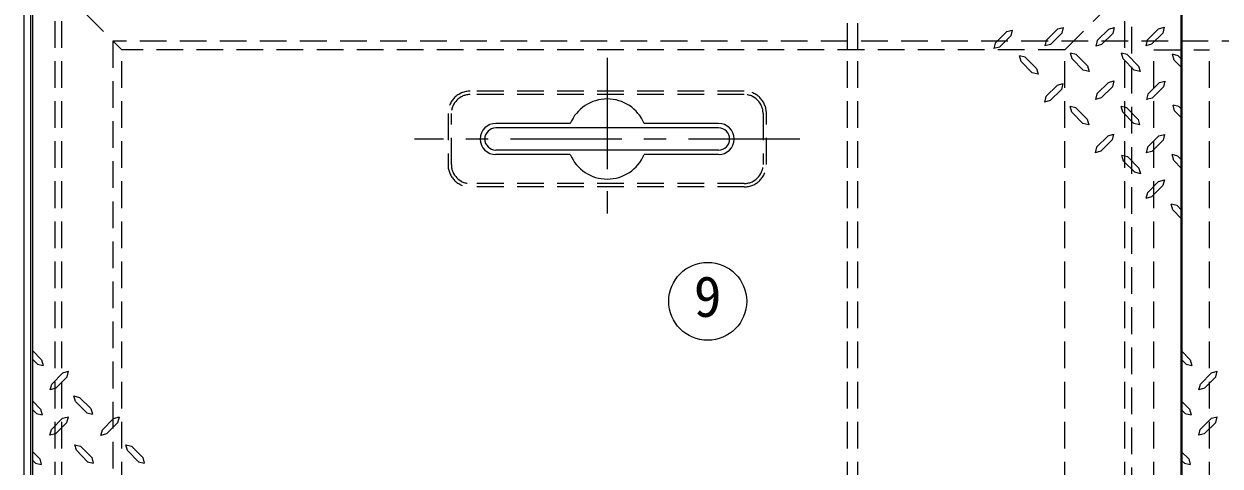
# Model space of a CAD drawing. Units: millimetres at full size, sheet at 1:10; details may follow other scales. Extents: x -2093 to 1957, y -1409 to 1401.
# Drawn here: x -1553 to -1015, y 904 to 1103 of the extents above; entities that cross this region are included whole.
import ezdxf
from ezdxf.enums import TextEntityAlignment as Align

# ---------------------------------------------------------------- set-up
doc = ezdxf.new("R2010")
doc.units = ezdxf.units.MM
doc.header["$LTSCALE"] = 10
doc.linetypes.add('CHAIN1', pattern=[8, 5, -1, 1, -1])
doc.linetypes.add('DASHED1', pattern=[1.8, 1.2, -0.6])
doc.layers.add('0-0_ﾚｲﾔ1', color=4, linetype='Continuous', lineweight=9)
doc.styles.add('ＭＳ ゴシック', font='')
doc.styles.get('ＭＳ ゴシック').set_extended_font_data('MS Gothic')

msp = doc.modelspace()

# ---------------------------------------------------------------- linework, layer by layer
at = {"layer": '0-0_ﾚｲﾔ1', "color": 7, "lineweight": 18}
for p, q in [((-1552.65, 1135.26), (-1552.65, 840.26)), ((-1549.65, 1132.26), (-1549.65, 840.26)), ((-1240.65, 1056.26), (-1340.65, 1056.26)), ((-1240.65, 1046.26), (-1340.65, 1046.26))]:
    msp.add_line(p, q, dxfattribs=at)
at = {"layer": '0-0_ﾚｲﾔ1', "color": 5, "lineweight": 25}
for p, q in [((-1548.65, 840.26), (-1548.65, 1131.26)), ((-1307.23, 1058.26), (-1340.65, 1058.26)), ((-1240.65, 1058.26), (-1274.06, 1058.26)), ((-1307.23, 1044.26), (-1340.65, 1044.26)), ((-1240.65, 1044.26), (-1274.06, 1044.26))]:
    msp.add_line(p, q, dxfattribs=at)
at = {"layer": '0-0_ﾚｲﾔ1', "color": 1, "lineweight": 40}
msp.add_line((-1032.65, 840.26), (-1032.65, 1131.26), dxfattribs=at)
at = {"layer": '0-0_ﾚｲﾔ1', "color": 7, "linetype": 'DASHED1', "lineweight": 18}
for p, q in [((-1538.65, 840.26), (-1538.65, 1119.66)), ((-1538.18, 1120.79), (-1508.65, 1091.26)), ((-1085.15, 1091.26), (-1055.62, 1120.79)), ((-1055.15, 1119.66), (-1055.15, 840.26)), ((-1085.15, 1091.26), (-1508.65, 1091.26)), ((-1508.65, 840.26), (-1508.65, 1091.26)), ((-1182.65, 840.26), (-1182.65, 1091.26)), ((-1178.15, 840.26), (-1178.15, 1091.26)), ((-1085.15, 840.26), (-1085.15, 1091.26)), ((-1045.15, 1091.26), (-1020.15, 1091.26)), ((-1045.15, 840.26), (-1045.15, 1091.26)), ((-1020.15, 840.26), (-1020.15, 1091.26)), ((-1229.15, 1072.76), (-1352.15, 1072.76)), ((-1229.15, 1071.26), (-1352.15, 1071.26)), ((-1362.15, 1062.76), (-1362.15, 1039.76)), ((-1360.65, 1039.76), (-1360.65, 1062.76)), ((-1220.65, 1062.76), (-1220.65, 1039.76)), ((-1219.15, 1039.76), (-1219.15, 1062.76)), ((-1229.15, 1031.26), (-1352.15, 1031.26)), ((-1229.15, 1029.76), (-1352.15, 1029.76))]:
    msp.add_line(p, q, dxfattribs=at)
at = {"layer": '0-0_ﾚｲﾔ1', "linetype": 'DASHED1'}
for p, q in [((-1535.65, 840.26), (-1535.65, 1118.26)), ((-1182.65, 1091.26), (-1182.65, 1118.26)), ((-1178.15, 1091.26), (-1178.15, 1118.26)), ((-1058.15, 840.26), (-1058.15, 1118.26)), ((-552.65, 1095.26), (-1512.65, 1095.26)), ((-1512.65, 1095.26), (-1512.65, 840.26))]:
    msp.add_line(p, q, dxfattribs=at)
at = {"layer": '0-0_ﾚｲﾔ1'}
for p, q in [((-1114.41, 1092.53), (-1109.35, 1097.59)), ((-1091.51, 1093.73), (-1086.45, 1098.79)), ((-1068.61, 1093.65), (-1063.54, 1098.71)), ((-1046.19, 1093.81), (-1041.12, 1098.87)), ((-1116.34, 1094.37), (-1116.98, 1091.88)), ((-1114.41, 1092.53), (-1116.98, 1091.88)), ((-1093.44, 1095.58), (-1094.08, 1093.09)), ((-1091.51, 1093.73), (-1094.08, 1093.09)), ((-1070.54, 1095.5), (-1071.18, 1093.01)), ((-1068.61, 1093.65), (-1071.18, 1093.01)), ((-1048.12, 1095.66), (-1048.76, 1093.17)), ((-1046.19, 1093.81), (-1048.76, 1093.17)), ((-1104.77, 1086.1), (-1105.41, 1088.67)), ((-1102.92, 1088.03), (-1105.41, 1088.67)), ((-1104.77, 1086.1), (-1099.7, 1081.04)), ((-1102.92, 1088.03), (-1097.86, 1082.88)), ((-1081.87, 1087.3), (-1082.51, 1089.87)), ((-1080.02, 1089.23), (-1082.51, 1089.87)), ((-1081.87, 1087.3), (-1076.8, 1082.24)), ((-1080.02, 1089.23), (-1074.95, 1084.09)), ((-1058.96, 1087.22), (-1059.61, 1089.79)), ((-1057.12, 1089.15), (-1059.61, 1089.79)), ((-1058.96, 1087.22), (-1053.9, 1082.16)), ((-1057.12, 1089.15), (-1052.05, 1084.01)), ((-1034.21, 1088.67), (-1036.79, 1089.31)), ((-1036.06, 1086.74), (-1036.79, 1089.31)), ((-1036.06, 1086.74), (-1032.65, 1083.33)), ((-1034.21, 1088.67), (-1032.65, 1087.1)), ((-1097.13, 1080.39), (-1099.7, 1081.04)), ((-1097.86, 1082.88), (-1097.13, 1080.39)), ((-1074.23, 1081.6), (-1076.8, 1082.24)), ((-1074.95, 1084.09), (-1074.23, 1081.6)), ((-1051.33, 1081.52), (-1053.9, 1082.16)), ((-1052.05, 1084.01), (-1051.33, 1081.52)), ((-1068.77, 1069.71), (-1063.7, 1074.77)), ((-1045.87, 1069.62), (-1040.8, 1074.69)), ((-1093.6, 1070.35), (-1094.24, 1067.86)), ((-1091.67, 1068.5), (-1086.61, 1073.56)), ((-1070.7, 1071.55), (-1071.34, 1069.06)), ((-1068.77, 1069.71), (-1071.34, 1069.06)), ((-1047.79, 1071.47), (-1048.44, 1068.98)), ((-1045.87, 1069.62), (-1048.44, 1068.98)), ((-1091.67, 1068.5), (-1094.24, 1067.86)), ((-1082.03, 1063.36), (-1082.67, 1065.93)), ((-1080.18, 1065.29), (-1082.67, 1065.93)), ((-1080.18, 1065.29), (-1075.12, 1060.14)), ((-1059.12, 1063.28), (-1059.77, 1065.85)), ((-1057.28, 1065.21), (-1059.77, 1065.85)), ((-1057.28, 1065.21), (-1052.21, 1060.06)), ((-1033.89, 1065.85), (-1036.46, 1066.49)), ((-1035.82, 1063.92), (-1036.46, 1066.49)), ((-1035.82, 1063.92), (-1032.65, 1060.75)), ((-1033.89, 1065.85), (-1032.65, 1064.6)), ((-1082.03, 1063.36), (-1076.96, 1058.29)), ((-1075.12, 1060.14), (-1074.39, 1057.65)), ((-1059.12, 1063.28), (-1054.06, 1058.21)), ((-1052.21, 1060.06), (-1051.49, 1057.57)), ((-1074.39, 1057.65), (-1076.96, 1058.29)), ((-1051.49, 1057.57), (-1054.06, 1058.21)), ((-1068.93, 1045.76), (-1063.87, 1050.82)), ((-1046.03, 1045.68), (-1040.96, 1050.74)), ((-1070.86, 1047.61), (-1071.5, 1045.12)), ((-1068.93, 1045.76), (-1071.5, 1045.12)), ((-1056.87, 1043.27), (-1059.45, 1043.91)), ((-1058.72, 1041.34), (-1059.45, 1043.91)), ((-1056.87, 1043.27), (-1051.81, 1038.21)), ((-1047.95, 1047.53), (-1048.6, 1045.04)), ((-1046.03, 1045.68), (-1048.6, 1045.04)), ((-1034.29, 1043.59), (-1036.87, 1044.23)), ((-1036.14, 1041.66), (-1036.87, 1044.23)), ((-1034.29, 1043.59), (-1032.65, 1041.94)), ((-1058.72, 1041.34), (-1053.66, 1036.36)), ((-1051.81, 1038.21), (-1051.09, 1035.63)), ((-1036.14, 1041.66), (-1032.65, 1038.03)), ((-1051.09, 1035.63), (-1053.66, 1036.36)), ((-1048.04, 1027.12), (-1042.97, 1032.18)), ((-1048.04, 1027.12), (-1048.68, 1024.54)), ((-1046.11, 1025.27), (-1041.12, 1030.33)), ((-1046.11, 1025.27), (-1048.68, 1024.54)), ((-1034.7, 1021.33), (-1037.27, 1021.97)), ((-1036.54, 1019.4), (-1037.27, 1021.97)), ((-1034.7, 1021.33), (-1032.65, 1019.28)), ((-1036.54, 1019.4), (-1032.65, 1015.35)), ((-1544.75, 952.12), (-1548.65, 956.17)), ((-1546.6, 950.19), (-1548.65, 952.24)), ((-1544.75, 952.12), (-1544.03, 949.54)), ((-1028.75, 952.12), (-1032.65, 956.17)), ((-1030.6, 950.19), (-1032.65, 952.24)), ((-1028.75, 952.12), (-1028.03, 949.54)), ((-1546.6, 950.19), (-1544.03, 949.54)), ((-1535.19, 946.25), (-1540.17, 941.19)), ((-1535.19, 946.25), (-1532.62, 946.97)), ((-1533.26, 944.4), (-1532.62, 946.97)), ((-1030.6, 950.19), (-1028.03, 949.54)), ((-1019.19, 946.25), (-1024.17, 941.19)), ((-1019.19, 946.25), (-1016.62, 946.97)), ((-1017.26, 944.4), (-1016.62, 946.97)), ((-1533.26, 944.4), (-1538.32, 939.34)), ((-1017.26, 944.4), (-1022.32, 939.34)), ((-1530.2, 935.88), (-1527.63, 935.16)), ((-1529.48, 933.31), (-1530.2, 935.88)), ((-1522.57, 930.18), (-1527.63, 935.16)), ((-1545.15, 929.86), (-1548.65, 933.49)), ((-1547, 927.93), (-1548.65, 929.58)), ((-1545.15, 929.86), (-1544.43, 927.29)), ((-1524.42, 928.25), (-1529.48, 933.31)), ((-1522.57, 930.18), (-1521.85, 927.61)), ((-1029.15, 929.86), (-1032.65, 933.49)), ((-1031, 927.93), (-1032.65, 929.58)), ((-1029.15, 929.86), (-1028.43, 927.29)), ((-1547, 927.93), (-1544.43, 927.29)), ((-1535.27, 925.84), (-1540.33, 920.78)), ((-1535.27, 925.84), (-1532.7, 926.48)), ((-1533.34, 923.99), (-1532.7, 926.48)), ((-1524.42, 928.25), (-1521.85, 927.61)), ((-1512.37, 925.76), (-1517.43, 920.7)), ((-1512.37, 925.76), (-1509.79, 926.4)), ((-1510.44, 923.91), (-1509.79, 926.4)), ((-1031, 927.93), (-1028.43, 927.29)), ((-1019.27, 925.84), (-1024.33, 920.78)), ((-1019.27, 925.84), (-1016.7, 926.48)), ((-1017.34, 923.99), (-1016.7, 926.48)), ((-1529.8, 913.95), (-1527.23, 913.3)), ((-1529.08, 911.46), (-1529.8, 913.95)), ((-1506.9, 913.87), (-1504.33, 913.22)), ((-1506.18, 911.37), (-1506.9, 913.87)), ((-1545.47, 907.6), (-1548.65, 910.77)), ((-1524.02, 906.31), (-1529.08, 911.46)), ((-1522.17, 908.24), (-1527.23, 913.3)), ((-1522.17, 908.24), (-1521.53, 905.67)), ((-1501.12, 906.23), (-1506.18, 911.37)), ((-1499.27, 908.16), (-1504.33, 913.22)), ((-1499.27, 908.16), (-1498.62, 905.59)), ((-1029.47, 907.6), (-1032.65, 910.77)), ((-1547.4, 905.67), (-1548.65, 906.91)), ((-1547.4, 905.67), (-1544.83, 905.03)), ((-1545.47, 907.6), (-1544.83, 905.03)), ((-1524.02, 906.31), (-1521.53, 905.67)), ((-1501.12, 906.23), (-1498.62, 905.59)), ((-1031.4, 905.67), (-1032.65, 906.91)), ((-1031.4, 905.67), (-1028.83, 905.03)), ((-1029.47, 907.6), (-1028.83, 905.03))]:
    msp.add_line(p, q, dxfattribs=at)
at = {"layer": '0-0_ﾚｲﾔ1', "linetype": 'CHAIN1'}
for p, q in [((-1290.65, 1087.76), (-1290.65, 1014.76)), ((-1204.15, 1051.26), (-1377.15, 1051.26))]:
    msp.add_line(p, q, dxfattribs=at)
at = {"layer": '0-0_ﾚｲﾔ1'}
for points in [[(-1048.12, 1095.66), (-1042.97, 1100.8), (-1040.48, 1101.45), (-1041.12, 1098.87)], [(-1116.34, 1094.37), (-1111.2, 1099.52), (-1108.7, 1100.16), (-1109.35, 1097.59)], [(-1093.44, 1095.58), (-1088.29, 1100.72), (-1085.8, 1101.37), (-1086.45, 1098.79)], [(-1070.54, 1095.5), (-1065.39, 1100.64), (-1062.9, 1101.29), (-1063.54, 1098.71)], [(-1093.6, 1070.35), (-1088.45, 1075.49), (-1085.96, 1076.13), (-1086.61, 1073.56)], [(-1070.7, 1071.55), (-1065.55, 1076.7), (-1063.06, 1077.34), (-1063.7, 1074.77)], [(-1047.79, 1071.47), (-1042.65, 1076.62), (-1040.16, 1077.26), (-1040.8, 1074.69)], [(-1070.86, 1047.61), (-1065.71, 1052.75), (-1063.22, 1053.39), (-1063.87, 1050.82)], [(-1047.95, 1047.53), (-1042.81, 1052.67), (-1040.32, 1053.31), (-1040.96, 1050.74)], [(-1042.97, 1032.18), (-1040.4, 1032.9), (-1041.12, 1030.33)], [(-1538.32, 939.34), (-1540.89, 938.62), (-1540.17, 941.19)], [(-1022.32, 939.34), (-1024.89, 938.62), (-1024.17, 941.19)], [(-1533.34, 923.99), (-1538.48, 918.85), (-1540.97, 918.21), (-1540.33, 920.78)], [(-1510.44, 923.91), (-1515.58, 918.77), (-1518.07, 918.12), (-1517.43, 920.7)], [(-1017.34, 923.99), (-1022.48, 918.85), (-1024.97, 918.21), (-1024.33, 920.78)]]:
    msp.add_lwpolyline(points, dxfattribs=at)
at = {"layer": '0-0_ﾚｲﾔ1', "color": 7, "lineweight": 18}
msp.add_circle((-1245.51, 978.36), 17.5, dxfattribs=at)
at = {"layer": '0-0_ﾚｲﾔ1', "color": 7, "linetype": 'DASHED1', "lineweight": 18}
for centre, radius, start, end in [((-1352.15, 1062.76), 10, 90, 180), ((-1352.15, 1062.76), 8.5, 90, 180), ((-1229.15, 1062.76), 10, 0, 90), ((-1229.15, 1062.76), 8.5, 0, 90), ((-1352.15, 1039.76), 10, 180, 270), ((-1352.15, 1039.76), 8.5, 180, 270), ((-1229.15, 1039.76), 10, 270, 0), ((-1229.15, 1039.76), 8.5, 270, 0)]:
    msp.add_arc(centre, radius, start, end, dxfattribs=at)
at = {"layer": '0-0_ﾚｲﾔ1', "color": 5, "lineweight": 25}
for centre, radius, start, end in [((-1290.65, 1051.26), 18, 22.8854, 157.1146), ((-1340.65, 1051.26), 7, 90, 270), ((-1240.65, 1051.26), 7, 270, 90), ((-1290.65, 1051.26), 18, 202.8854, 337.1146)]:
    msp.add_arc(centre, radius, start, end, dxfattribs=at)
at = {"layer": '0-0_ﾚｲﾔ1', "color": 7, "lineweight": 18}
for centre, start, end in [((-1340.65, 1051.26), 90, 270), ((-1240.65, 1051.26), 270, 90)]:
    msp.add_arc(centre, 5, start, end, dxfattribs=at)

# ---------------------------------------------------------------- texts
at = {"layer": '0-0_ﾚｲﾔ1', "color": 7, "style": 'ＭＳ ゴシック'}
msp.add_text('9', height=18.33, dxfattribs=at).set_placement((-1251.76, 965.86), align=Align.BOTTOM_LEFT)

doc.saveas('drawing.dxf')
